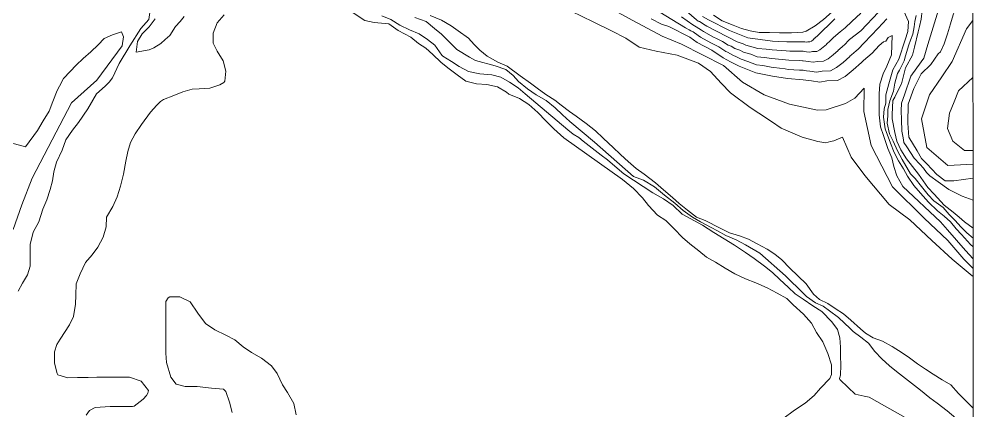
# Model space of a CAD drawing. Header units: millimetres. Extents: x 1101 to 4203, y 1053 to 1744.
# Drawn here: x 2728.4 to 2949.3, y 1361 to 1451.6 of the extents above; entities that cross this region are included whole.
import ezdxf

# ---------------------------------------------------------------- set-up
doc = ezdxf.new("R2010")
doc.units = ezdxf.units.MM
doc.layers.add('01_Fina', color=7, linetype='Continuous')

msp = doc.modelspace()

# ---------------------------------------------------------------- linework, layer by layer
at = {"layer": '01_Fina', "color": 252, "linetype": 'Continuous', "lineweight": 9, "true_color": 0x939598}
msp.add_line((2884.34, 1448.64), (2884.34, 1448.64), dxfattribs=at)
at = {"layer": '01_Fina', "color": 252, "lineweight": 9, "true_color": 0x939598}
for points in [[(2210.23, 1123.47), (2949.32, 1123.47), (2948.88, 1741.26), (2209.79, 1741.26), (2210.23, 1123.4)], [(2949.12, 1393.94), (2947.02, 1396.05), (2943.25, 1400.41), (2937.83, 1405.6), (2930.45, 1412.8), (2925.57, 1422.39), (2923.83, 1430.21), (2923.93, 1435.61), (2921.77, 1433.33), (2919.59, 1432.06), (2915.13, 1430.63), (2913.16, 1430.58), (2906.66, 1431.94), (2900.79, 1434.12), (2895.78, 1437.07), (2891.38, 1440.86), (2881.71, 1445.84), (2877.18, 1447.65), (2870.42, 1451.27), (2860.78, 1456.6)]]:
    msp.add_lwpolyline(points, dxfattribs=at)
at = {"layer": '01_Fina', "color": 252, "linetype": 'Continuous', "lineweight": 9, "true_color": 0x939598}
for points, elevation in [([(2949.08, 1462.64), (2948.95, 1462.19), (2948.17, 1460.05), (2947.12, 1458.14), (2945.7, 1455.66), (2944.52, 1452.64), (2943.88, 1450.5), (2943.22, 1448.24), (2942.47, 1445.87), (2941.58, 1444.07), (2941.04, 1443.55), (2939.37, 1441.11), (2937.15, 1438.94), (2935.4, 1435.55), (2934.13, 1431.91), (2934.07, 1427.51), (2934.28, 1424.34), (2936.19, 1421.14), (2937.23, 1419.41), (2938.43, 1418.17), (2940.75, 1415.71), (2942.68, 1414.23), (2944.71, 1414.23), (2949.11, 1414.79)], 6), ([(2759.28, 1457.56), (2758.44, 1451.52), (2756.6, 1449.42), (2754.06, 1445.41), (2751.59, 1441.36), (2750.04, 1438.05), (2749.27, 1437), (2748.35, 1436.1), (2746.36, 1434.31), (2744.35, 1430.85), (2742.19, 1427.7), (2740.81, 1425.9), (2739.22, 1423.72), (2738.4, 1421.34), (2737.08, 1418.53), (2736.45, 1416.27), (2736.16, 1414.22), (2735.64, 1412.19), (2734.85, 1409.78), (2733.96, 1407.64), (2733, 1404.75), (2731.7, 1402.35), (2731.04, 1399.46), (2731.03, 1396.92), (2731, 1394.49), (2730.42, 1392.5), (2729.26, 1390.54), (2728.23, 1388.72)], 2), ([(2804.36, 1453.99), (2808.39, 1451.32), (2810.57, 1450.86), (2813.96, 1450.51), (2816.11, 1449.02), (2819.04, 1447.46), (2820.86, 1446), (2822.53, 1444.88), (2824.16, 1443.45), (2826.03, 1441.68), (2827.61, 1440.35), (2829.77, 1438.72), (2831.79, 1437.24), (2834.25, 1436.61), (2836.68, 1436.47), (2839.13, 1435.97), (2841.16, 1434.72), (2841.76, 1434.25), (2844.21, 1433.27), (2846.33, 1431.9), (2848.47, 1430), (2850.32, 1428.07), (2852.14, 1426.24), (2854.47, 1424.13), (2868, 1414.52), (2870.59, 1412.45), (2872.62, 1410.28), (2874.05, 1408.52), (2876.1, 1406.27), (2878.02, 1405.06), (2879.96, 1403.09), (2881.89, 1401.09), (2883.6, 1399.63), (2885.65, 1397.98), (2887.47, 1396.54), (2889.53, 1395.42), (2891.77, 1394.01), (2894.03, 1392.73), (2896.5, 1391.56), (2898.88, 1390.6), (2901.49, 1389.42), (2903.8, 1388.21), (2906.08, 1387.02), (2907.54, 1385.53), (2909.89, 1383.35), (2911.73, 1381.29), (2912.93, 1379.09), (2914.4, 1376.95), (2915.52, 1374.27), (2916.37, 1371.67), (2916.34, 1369.41), (2915.99, 1368.46), (2913.86, 1366.25), (2912.39, 1364.56), (2910.26, 1362.74), (2907.8, 1361.13), (2905.11, 1359.13)], 2), ([(2856.17, 1453.47), (2861.23, 1450.96), (2865.48, 1448.88), (2868.77, 1447.22), (2871.9, 1445.1), (2875.84, 1444.19), (2880.7, 1443.31), (2885.63, 1441.45), (2888.39, 1439.47), (2890.89, 1436.84), (2893.02, 1434.57), (2897.56, 1431.21), (2899.59, 1429.84), (2902.51, 1427.95), (2904.73, 1426.41), (2909.61, 1424.3), (2913.25, 1423.31), (2915.05, 1422.99), (2916.14, 1423.29), (2916.92, 1423.44), (2918.92, 1424.31), (2920.96, 1419.7), (2924.07, 1415.48), (2929.75, 1408.7), (2934.46, 1405.2), (2939.62, 1400.39), (2944.26, 1396.07), (2948.94, 1392.2), (2949.13, 1392.04)], -1), ([(2743.98, 1359.98), (2744.71, 1361.07), (2746.04, 1361.79), (2749.51, 1362.03), (2751.97, 1361.99), (2754.7, 1362.01), (2755.04, 1362.1), (2757.13, 1363.73), (2757.92, 1364.54), (2758.22, 1365.09), (2758.36, 1365.7), (2756.68, 1367.9), (2754, 1368.76), (2751.71, 1368.77), (2749.3, 1368.78), (2746.46, 1368.77), (2744.4, 1368.75), (2741.93, 1368.73), (2739.73, 1368.67), (2737.44, 1369.35), (2737.24, 1369.65), (2736.64, 1372.06), (2736.63, 1374.65), (2737.19, 1376.33), (2737.92, 1377.55), (2740.12, 1380.91), (2741.02, 1382.82), (2741.47, 1385.71), (2741.53, 1387.75), (2741.65, 1390.36), (2742.56, 1392.72), (2743.8, 1395.28), (2745.33, 1397.08), (2746.68, 1398.85), (2747.86, 1401.16), (2748.56, 1403.59), (2748.66, 1405.81), (2750.11, 1408.28), (2751.13, 1410.47), (2751.93, 1412.95), (2752.56, 1415.72), (2753.1, 1418.77), (2753.57, 1421.03), (2754.18, 1423.09), (2755.27, 1425.08), (2756.78, 1427.27), (2758.87, 1430.11), (2760.31, 1431.74), (2761.13, 1432.57), (2761.84, 1432.99), (2764.2, 1433.93), (2766.33, 1434.81), (2768.46, 1435.39), (2770.06, 1435.46), (2772.56, 1435.64), (2774.85, 1436.39), (2775.8, 1436.94), (2776.06, 1437.29), (2776.23, 1439.58), (2775.66, 1441.94), (2774.3, 1444.23), (2773.36, 1446.09), (2773.32, 1448.35), (2774.3, 1450.78), (2775.86, 1452.6)], 2), ([(2759.91, 1451.67), (2758.52, 1449.85), (2756.9, 1448.21), (2755.81, 1446.44), (2755.54, 1443.95), (2758.51, 1444.51), (2759.64, 1444.97), (2761.2, 1445.96), (2762.22, 1446.89), (2763.3, 1447.83), (2764.63, 1449.89), (2765.71, 1451.06), (2766.61, 1452.24)], 1), ([(2812.35, 1452.37), (2814.43, 1451.53), (2816.55, 1450.22), (2818.79, 1449.13), (2821.01, 1448.2), (2822.95, 1446.94), (2824.59, 1445.62), (2826.27, 1443.28), (2826.5, 1443.02), (2828.44, 1441.79), (2830.26, 1440.67), (2832.43, 1439.53), (2835.02, 1438.97), (2837.82, 1438.73), (2839.85, 1438.17), (2841.88, 1437.03), (2843.87, 1435.72), (2845.53, 1434.33), (2855.35, 1426.03), (2856.65, 1424.99), (2857.94, 1424.25), (2858.95, 1423.36), (2863.13, 1420.11), (2864.57, 1419.07), (2865.72, 1418.04), (2868.31, 1415.82), (2875.08, 1411.41), (2877.5, 1410.03), (2879.74, 1408.5), (2881.86, 1406.5), (2886.57, 1403.92), (2889.13, 1402.27), (2891.51, 1400.78), (2893.94, 1399.29), (2896.47, 1397.6), (2898.5, 1396.25), (2900.9, 1394.44), (2902.7, 1393.04), (2904.4, 1391.4), (2906.39, 1389.59), (2907.97, 1388.09), (2909.79, 1386.82), (2912.03, 1385.31), (2914.15, 1383.98), (2916.49, 1381.57), (2917.74, 1379.83), (2918.34, 1377.89), (2918.49, 1375.76), (2918.48, 1373.7), (2918.5, 1371.6), (2918.44, 1369.29), (2918.21, 1368.52), (2918.28, 1368.27), (2920.26, 1366.39), (2921.88, 1364.86), (2923.93, 1364.43), (2925.11, 1364.15), (2933.45, 1359.47)], 1), ([(2949.15, 1361.61), (2947.45, 1363.31), (2945.75, 1365.05), (2943.97, 1366.98), (2941.99, 1368.17), (2939.86, 1369.47), (2938.13, 1370.68), (2936.24, 1371.91), (2934.42, 1373.28), (2932.76, 1374.44), (2930.4, 1375.88), (2928.16, 1377.09), (2925.99, 1377.89), (2924.24, 1379), (2923.11, 1380.01), (2920.85, 1381.97), (2919.12, 1383.46), (2917.22, 1384.69), (2915.56, 1385.83), (2913.62, 1386.74), (2912.18, 1387.98), (2910.55, 1390.37), (2906.71, 1394.03), (2904.89, 1395.9), (2903.23, 1397.27), (2901.5, 1398.37), (2899.19, 1399.62), (2897.14, 1400.75), (2895.07, 1401.48), (2892.81, 1402.17), (2890.59, 1403.26), (2887.13, 1405.05), (2885.17, 1405.82), (2883.05, 1407.39), (2881.17, 1408.96), (2879.59, 1410.34), (2877.48, 1412.09), (2875.66, 1413.71), (2873.02, 1415.77), (2871.2, 1417.09), (2869.96, 1418.12), (2868.68, 1419.26), (2867.39, 1420.46), (2865.92, 1421.85), (2863.52, 1424.07), (2861.82, 1425.75), (2859.59, 1427.5), (2857.3, 1429.13), (2855.77, 1430.28), (2853.83, 1431.73), (2852.37, 1432.87), (2850.31, 1434.21), (2848.31, 1435.66), (2846.72, 1436.8), (2844.37, 1438.49), (2841.32, 1440.73), (2839.17, 1441.65), (2836.75, 1443.04), (2834.99, 1444.43), (2833.7, 1445.75), (2832.42, 1447.19), (2830.01, 1448.94), (2828.36, 1450.03), (2826.13, 1451.35), (2823.57, 1452.49)], -1), ([(2874.63, 1451.69), (2877.05, 1450.44), (2878.75, 1449.93), (2883.6, 1447.43), (2885.29, 1446.19), (2888.68, 1444.44), (2891.34, 1442.7), (2893.04, 1441.7), (2894.98, 1440.7), (2898.86, 1439.19), (2902.75, 1438.4), (2906.16, 1437.87), (2909.81, 1437.58), (2911.76, 1437.31), (2913.71, 1437.05), (2915.33, 1437.35), (2917.74, 1437.38), (2919.5, 1438.38), (2921.4, 1439.87), (2923.3, 1441.59), (2923.79, 1442.02), (2925.79, 1443.72), (2927.44, 1445.48), (2928.44, 1446.4), (2928.92, 1446.54), (2929.45, 1447.34), (2930.43, 1447.81), (2930.35, 1445.58), (2930.26, 1443.32), (2929.14, 1440.76), (2928.29, 1438.95), (2927.54, 1436.57), (2927.41, 1434.36), (2927.39, 1431.77), (2927.4, 1429.44), (2927.75, 1426.67), (2928.38, 1424.73), (2929.37, 1421.72), (2930.31, 1419.51), (2930.78, 1417.55), (2931.48, 1415.35), (2932.91, 1412.89), (2941.61, 1404.69), (2943.19, 1402.84), (2947.36, 1398.06), (2949.12, 1396.18)], 1), ([(2724.31, 1423.58), (2729.96, 1422.11), (2732.68, 1425.82), (2734.03, 1428.1), (2735.41, 1430.33), (2736.27, 1432.55), (2737.23, 1435.07), (2737.76, 1436.13), (2738.72, 1437.91), (2740.29, 1439.51), (2741.68, 1440.96), (2743.29, 1442.5), (2745.04, 1444.02), (2746.7, 1445.7), (2748.14, 1447.11), (2750.06, 1447.96), (2752.16, 1448.71), (2752.58, 1447.55), (2752.25, 1445.43), (2746.4, 1437.49), (2740.59, 1432.26), (2736.09, 1423.69), (2731.44, 1414.82), (2729.09, 1408.65), (2727.05, 1402.92)], 3), ([(2777.77, 1360.64), (2777.13, 1363), (2776.26, 1365.47), (2775.76, 1365.99), (2772.93, 1366.25), (2769.67, 1366.63), (2766.83, 1366.64), (2764.75, 1367.15), (2763.53, 1368.82), (2762.57, 1372.16), (2762.37, 1374.36), (2762.38, 1376.6), (2762.38, 1379.05), (2762.39, 1381.85), (2762.4, 1383.91), (2762.41, 1386.27), (2762.94, 1387.17), (2763.34, 1387.37), (2765.65, 1387.41), (2767.98, 1386.2), (2769.78, 1383.56), (2771.55, 1381.24), (2773.7, 1379.75), (2776.28, 1378.54), (2778.36, 1377.43), (2780.25, 1375.8), (2782.24, 1374.52), (2784.52, 1373.22), (2786.85, 1371.45), (2788.12, 1369.65), (2789.34, 1367.01), (2790.51, 1365.22), (2791.98, 1362.67), (2792.55, 1360.1)], 3)]:
    msp.add_lwpolyline(points, dxfattribs=dict(at, elevation=elevation))
at = {"layer": '01_Fina', "color": 252, "lineweight": 9, "true_color": 0x939598}
for points, elevation in [([(2937.58, 1455.58), (2937.13, 1451.61), (2936.73, 1449.93), (2936.41, 1448.64), (2935.57, 1445.14), (2935.11, 1443.26), (2933.46, 1440.34), (2932.57, 1436.68), (2931.48, 1434.53), (2931, 1433.59), (2930.59, 1432.79), (2930.44, 1429.55), (2930.39, 1428.53), (2931.05, 1425.41), (2931.48, 1423.42), (2932.42, 1421.38), (2933.73, 1419.28), (2936.48, 1415.76), (2938.68, 1412.7), (2940.12, 1411.13), (2942.47, 1408.59), (2944.53, 1406.99), (2945.89, 1405.79), (2947.11, 1404.71), (2949.12, 1403.24)], 4), ([(2929.14, 1451.65), (2927.14, 1449.53), (2923.91, 1446.1), (2922.58, 1444.69), (2922.06, 1444.25), (2920.99, 1443.33), (2920.65, 1443.03), (2920.6, 1442.99), (2919.08, 1441.61), (2917.55, 1440.42), (2916.14, 1439.62), (2914.22, 1439.59), (2912.92, 1439.35), (2911.36, 1439.57), (2910.63, 1439.67), (2909.81, 1439.78), (2909.67, 1439.79), (2908.99, 1439.83), (2906.35, 1439.99), (2905.62, 1440.08), (2903.07, 1440.42), (2902.42, 1440.49), (2900.51, 1440.85), (2899.02, 1441.06), (2897.05, 1441.83), (2895.5, 1442.34), (2894.42, 1442.88), (2893.55, 1443.25), (2892.33, 1443.97), (2891.91, 1444.16), (2890.32, 1445.17), (2889.21, 1445.78), (2888.43, 1446.17), (2886.05, 1447.45), (2885.54, 1447.81), (2884.34, 1448.64), (2883.83, 1448.9), (2883.48, 1449.12), (2882.6, 1449.62), (2874.86, 1454.33)], 2), ([(2882.83, 1453.46), (2885.18, 1451.49), (2885.56, 1451.18), (2885.81, 1451.05), (2887.15, 1450.25), (2887.56, 1449.98), (2894.56, 1446.37), (2895.91, 1445.91), (2896.53, 1445.62), (2899.34, 1444.81), (2901.28, 1444.67), (2902.62, 1444.49), (2903.7, 1444.45), (2905.92, 1444.27), (2906.72, 1444.23), (2909.16, 1444.2), (2909.73, 1444.19), (2909.79, 1444.18), (2910.2, 1444.13), (2910.57, 1444.07), (2911.35, 1443.97), (2912, 1444.09), (2912.96, 1444.1), (2913.66, 1444.5), (2914.43, 1445.1), (2915.19, 1445.78), (2915.21, 1445.81), (2915.38, 1445.96), (2915.92, 1446.41), (2916.18, 1446.64), (2916.84, 1447.34), (2918.4, 1448.66), (2919.56, 1449.64), (2921.07, 1451.04), (2923.15, 1452.96)], 4), ([(2949.12, 1398.94), (2948.53, 1399.48), (2946.42, 1401.79), (2945.24, 1403.11), (2943.91, 1404.73), (2942.44, 1406.07), (2940.91, 1407.3), (2938.8, 1409.31), (2936.93, 1411.38), (2935.46, 1413.14), (2933.99, 1415.25), (2933.01, 1417.02), (2931.88, 1418.84), (2930.89, 1420.8), (2930.01, 1422.96), (2928.78, 1426.21), (2928.43, 1428.91), (2928.58, 1430.87), (2928.98, 1432.19), (2928.92, 1434.13), (2929.66, 1436.68), (2930.59, 1439.92), (2931.97, 1442.33), (2933.45, 1446.82), (2934, 1448.75), (2934.21, 1451.09), (2933.11, 1453.48)], 2), ([(2949.11, 1409.7), (2946.62, 1410.65), (2945.97, 1410.99), (2943.51, 1412.24), (2941.09, 1413.95), (2939.1, 1415.35), (2938.34, 1416.15), (2937.67, 1417.11), (2936.84, 1418.03), (2935.52, 1419.49), (2933.77, 1422.09), (2933.11, 1423.09), (2932.92, 1424.12), (2932.62, 1425.7), (2932.54, 1428.43), (2932.49, 1430.44), (2932.58, 1432.16), (2933.24, 1434.09), (2934.74, 1438.42), (2936.14, 1440.35), (2937.76, 1442.6), (2938.63, 1445.74), (2941.42, 1454.73)], 5), ([(2927.25, 1453.22), (2923.17, 1448.91), (2920.56, 1446.93), (2920.37, 1446.72), (2919.38, 1445.66), (2918.99, 1445.33), (2918.19, 1444.65), (2917.93, 1444.42), (2917.89, 1444.39), (2916.75, 1443.35), (2915.61, 1442.46), (2914.55, 1441.86), (2913.11, 1441.84), (2912.14, 1441.66), (2910.97, 1441.82), (2910.42, 1441.9), (2909.8, 1441.98), (2909.7, 1441.99), (2909.07, 1442.02), (2906.54, 1442.11), (2905.77, 1442.17), (2903.38, 1442.43), (2902.52, 1442.49), (2900.89, 1442.76), (2899.18, 1442.93), (2897.7, 1443.51), (2896.01, 1443.98), (2895.17, 1444.4), (2894.05, 1444.81), (2893.14, 1445.35), (2892.48, 1445.63), (2891.15, 1446.44), (2889.74, 1447.12), (2889.09, 1447.44), (2886.8, 1448.72), (2886.34, 1449.03), (2885.07, 1449.85), (2884.69, 1450.04), (2884.33, 1450.3), (2881.68, 1452.18)], 3), ([(2917.14, 1451.68), (2912.98, 1447.61), (2912.85, 1447.5), (2912.58, 1447.27), (2912.5, 1447.19), (2912.48, 1447.18), (2912.1, 1446.84), (2911.72, 1446.54), (2911.37, 1446.34), (2910.89, 1446.33), (2910.56, 1446.27), (2910.18, 1446.33), (2909.99, 1446.35), (2909.78, 1446.38), (2909.24, 1446.38), (2906.91, 1446.34), (2906.08, 1446.37), (2904.01, 1446.46), (2902.72, 1446.49), (2897.05, 1447.25), (2896.65, 1447.43), (2892.81, 1448.97), (2887.95, 1451.46), (2886.55, 1452.26)], 5), ([(2916.55, 1453.27), (2914.55, 1451.53), (2912.58, 1450.09), (2910.54, 1448.81), (2909.78, 1448.58), (2907.1, 1448.46), (2904.33, 1448.48), (2902.04, 1448.49), (2899.67, 1448.56), (2897.57, 1448.89), (2895.58, 1449.48), (2893.64, 1450.23), (2891.05, 1451.25), (2889.08, 1452.51)], 6), ([(2949.12, 1400.91), (2947.65, 1402.2), (2946.26, 1403.58), (2944.97, 1405.06), (2943.58, 1406.41), (2942.2, 1408.04), (2940.07, 1409.59), (2938.77, 1410.97), (2937.17, 1412.91), (2935.73, 1414.76), (2934.62, 1415.86), (2932.74, 1419.17), (2931.63, 1421.17), (2930.67, 1423.41), (2929.81, 1425.1), (2929.26, 1427.53), (2929.41, 1429.21), (2929.38, 1430.71), (2929.9, 1432.68), (2930.73, 1434.93), (2931.04, 1436.83), (2931.68, 1439.03), (2932.09, 1439.82), (2933.18, 1441.98), (2933.53, 1443.09), (2934.26, 1445.64), (2934.67, 1446.75), (2935.22, 1448.17), (2935.49, 1449.85), (2935.67, 1451.06), (2936, 1452.45)], 3), ([(2949.11, 1418.04), (2943.32, 1417.73), (2938.42, 1421.92), (2937.22, 1428.54), (2939.02, 1434.09), (2941.87, 1438.29), (2944.27, 1441.82), (2947.58, 1449.34), (2949.08, 1451.32)], 7), ([(2949.11, 1421.25), (2947.14, 1421.25), (2944.42, 1423.41), (2943.22, 1426.29), (2943.7, 1429.89), (2944.74, 1432.45), (2945.78, 1435), (2949.09, 1438.09)], 8)]:
    msp.add_lwpolyline(points, dxfattribs=dict(at, elevation=elevation))
at = {"layer": '01_Fina', "color": 252, "linetype": 'Continuous', "lineweight": 9, "true_color": 0x939598}
msp.add_lwpolyline([(2819.96, 1452.02), (2822.64, 1451.06), (2824.56, 1449.48), (2826.15, 1448.1), (2828.08, 1446.23), (2829.72, 1444.61), (2832.6, 1442.8), (2834.01, 1442.01), (2838.56, 1440.82), (2841.04, 1439.97), (2842.74, 1438.57), (2843.94, 1437.19), (2846.06, 1435.51), (2848.07, 1434.14), (2850.38, 1432.83), (2852.43, 1431.07), (2854.18, 1429.47), (2855.84, 1427.94), (2861.56, 1423.18), (2870.58, 1415.24), (2872.92, 1414.4), (2875.41, 1412.82), (2877.78, 1410.91), (2880.11, 1409.01), (2882.05, 1407.36), (2884.2, 1405.83), (2886.04, 1404.74), (2888.51, 1403.41), (2889.98, 1402.62), (2891.93, 1401.58), (2894.35, 1400.54), (2896.47, 1399.39), (2899.76, 1397.45), (2905.71, 1392.21), (2907.06, 1390.95), (2908.58, 1389.45), (2910.57, 1387.46), (2912.69, 1386.01), (2914.46, 1385.22), (2915.93, 1384.13), (2917.98, 1382.57), (2920.68, 1380.04), (2921.38, 1379.38), (2923.17, 1378.01), (2924.94, 1376.64), (2926.4, 1374.74), (2928.01, 1373.02), (2929.83, 1371.42), (2931.45, 1370.07), (2936.96, 1365.82), (2939.13, 1364.01), (2940.79, 1362.81), (2943.1, 1360.99), (2945.13, 1359.34)], dxfattribs=at)

doc.saveas('drawing.dxf')
